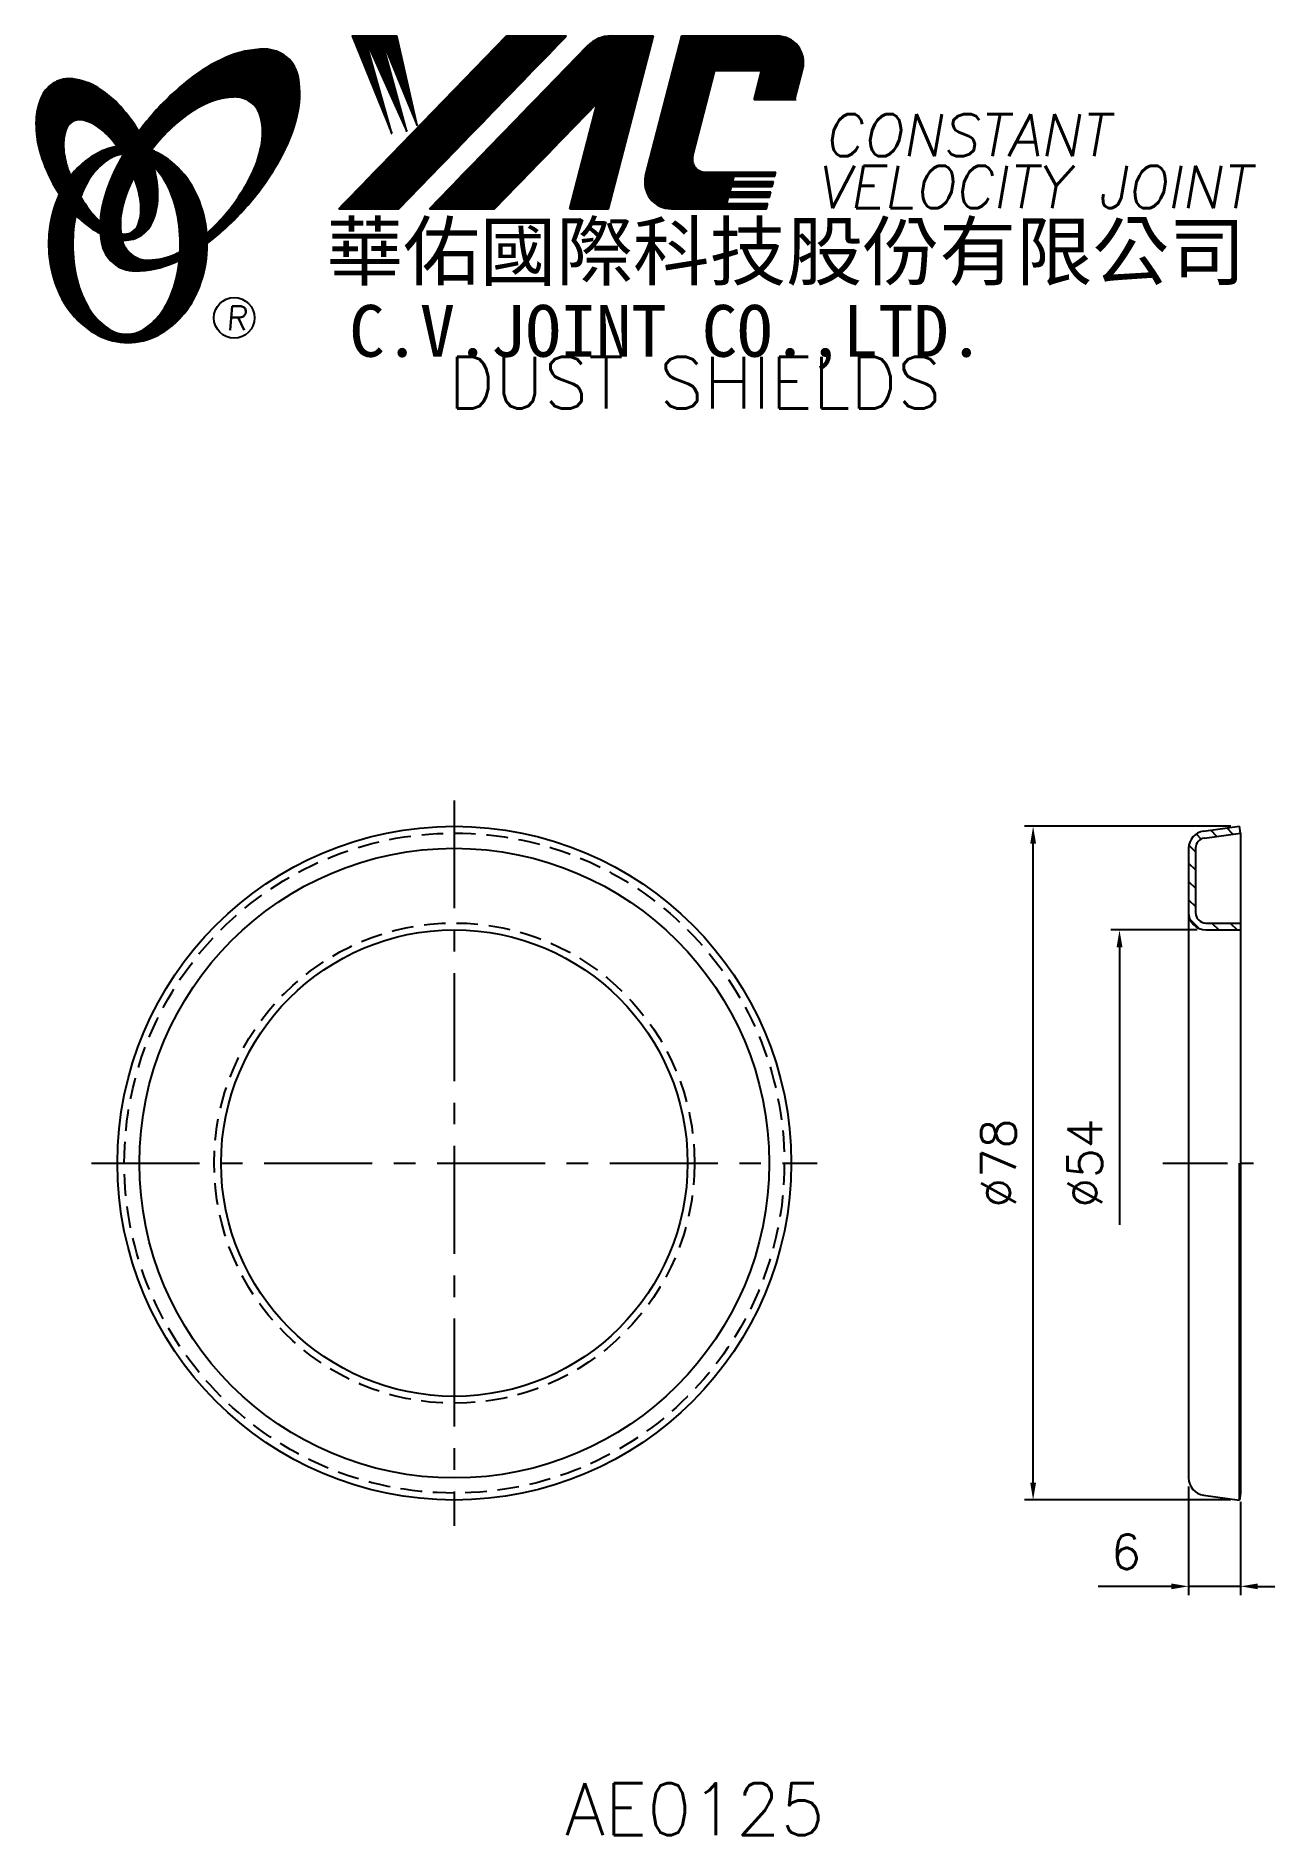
# Model space of a CAD drawing. Extents: x 103 to 247, y -5 to 204.
import ezdxf
from ezdxf.enums import TextEntityAlignment as Align

# ---------------------------------------------------------------- set-up
doc = ezdxf.new("R2010")
doc.units = 0
doc.header["$LTSCALE"] = 10
doc.header["$MEASUREMENT"] = 0
doc.linetypes.add('CENTER', pattern=[2, 1.25, -0.25, 0.25, -0.25])
doc.linetypes.add('HIDDEN', pattern=[0.375, 0.25, -0.125])
doc.layers.get('0').update_dxf_attribs({"linetype": 'CONTINUOUS'})
doc.layers.get('DEFPOINTS').update_dxf_attribs({"linetype": 'CONTINUOUS'})
doc.layers.add('4', color=4, linetype='CONTINUOUS')
doc.styles.add('CHINA', font='KAIU.TTF')
doc.styles.add('ITALICC', font='simplex.shx')
doc.dimstyles.new('STANDARD$0', dxfattribs={"dimtxt": 4, "dimasz": 2, "dimexe": 1, "dimexo": 1, "dimgap": 2, "dimtad": 1, "dimdec": 4, "dimzin": 10, "dimtxsty": 'ITALICC', "dimcen": 2, "dimclrd": 5, "dimclre": 5, "dimclrt": 18, "dimaunit": 1, "dimazin": 3, "dimtp": 0.1, "dimtfac": 0.7, "dimtdec": 4, "dimtmove": 0, "dimatfit": 3, "dimtolj": 1, "dimtzin": 10})
pattern_1 = [(45, (172.805154, -40.172606), (-0.00727476112, 0.00727476112), [])]
pattern_2 = [(45, (4.214609, -3.868197), (-0.00883883476, 0.00883883476), [])]

# ---------------------------------------------------------------- blocks, each defined once
blk = doc.blocks.new('*D14')
at = {"color": 5, "linetype": 'BYBLOCK'}
for p, q in [((237.67, 100.07), (227.67, 100.07)), ((228.67, 98.07), (228.67, 65.93))]:
    blk.add_line(p, q, dxfattribs=at)
blk.add_solid([(228.34, 98.07), (229.01, 98.07), (228.67, 100.07)], dxfattribs=at)
at = {"layer": 'DEFPOINTS', "color": 0, "linetype": 'BYBLOCK'}
for p in [(228.67, 100.07), (238.67, 100.07), (236.67, 46.07)]:
    blk.add_point(p, dxfattribs=at)
at = {"color": 18, "linetype": 'BYBLOCK', "insert": (224.67, 73.07), "char_height": 4, "attachment_point": 5, "rotation": 90, "style": 'ITALICC'}
blk.add_mtext('\\A1;∅54', dxfattribs=at)
blk = doc.blocks.new('*D15')
at = {"color": 5, "linetype": 'BYBLOCK'}
for p, q in [((241.57, 112.07), (217.67, 112.07)), ((218.67, 36.07), (218.67, 110.07)), ((241.57, 34.07), (217.67, 34.07))]:
    blk.add_line(p, q, dxfattribs=at)
for points in [[(218.34, 110.07), (219.01, 110.07), (218.67, 112.07)], [(218.34, 36.07), (219.01, 36.07), (218.67, 34.07)]]:
    blk.add_solid(points, dxfattribs=at)
at = {"layer": 'DEFPOINTS', "color": 0, "linetype": 'BYBLOCK'}
for p in [(218.67, 112.07), (242.57, 112.07), (242.57, 34.07)]:
    blk.add_point(p, dxfattribs=at)
at = {"color": 18, "linetype": 'BYBLOCK', "insert": (214.67, 73.07), "char_height": 4, "attachment_point": 5, "rotation": 90, "style": 'ITALICC'}
blk.add_mtext('\\A1;∅78', dxfattribs=at)
blk = doc.blocks.new('*D16')
at = {"color": 5, "linetype": 'BYBLOCK'}
for p, q in [((236.67, 35.62), (236.67, 23.07)), ((242.67, 33.86), (242.67, 23.07)), ((234.67, 24.07), (226.2, 24.07)), ((242.67, 24.07), (236.67, 24.07)), ((244.67, 24.07), (246.67, 24.07))]:
    blk.add_line(p, q, dxfattribs=at)
for points in [[(234.67, 24.4), (234.67, 23.74), (236.67, 24.07)], [(244.67, 24.4), (244.67, 23.74), (242.67, 24.07)]]:
    blk.add_solid(points, dxfattribs=at)
at = {"layer": 'DEFPOINTS', "color": 0, "linetype": 'BYBLOCK'}
for p in [(236.67, 36.62), (242.67, 34.86), (236.67, 24.07)]:
    blk.add_point(p, dxfattribs=at)
at = {"color": 18, "linetype": 'BYBLOCK', "insert": (229.43, 28.07), "char_height": 4, "attachment_point": 5, "style": 'ITALICC'}
blk.add_mtext('\\A1;6', dxfattribs=at)

msp = doc.modelspace()

# ---------------------------------------------------------------- hatches: boundary and pattern name
at = {"layer": '4', "linetype": 'CONTINUOUS'}
h = msp.add_hatch(dxfattribs=at)
h.set_pattern_fill('ANSI31', color=5, scale=0.082305, style=0)
h.set_pattern_definition([(45, (4.214609, -3.868197), (-0.00727476112, 0.00727476112), [])])
h.paths.add_polyline_path([(126.25008, 196.50031, -0.172879177), (128.19155, 195.84174, -0.172879177), (129.27885, 194.10369, -0.104527385), (129.30662, 190.7755, -0.065680101), (128.13709, 187.37354, -0.051823203), (125.69668, 183.53115, -0.044272532), (123.02171, 180.70482, -0.020203161), (123.07529, 179.5669, 0.006517006), (123.47984, 179.87898, 0.049863361), (128.03326, 184.29204, 0.049863361), (131.6229, 189.5192, 0.063682799), (133.44395, 194.14655, 0.103597411), (133.63324, 198.73052, 0.177892575), (132.28464, 201.1008, 0.177892575), (129.72225, 202.03413, 0.103597411), (125.23445, 201.08108, 0.063682799), (120.9767, 198.51201, 0.049863361), (116.42328, 194.09894, 0.016070017), (115.15258, 192.49263, -0.007061632), (115.39986, 192.0556, -0.031648676), (116.35245, 190.01902, -0.008069351), (116.78436, 190.58334, -0.051823203), (119.96273, 193.84179, -0.065680101), (123.00466, 195.76214, -0.104527385)])
h.paths.add_polyline_path([(113.17441, 183.33899, -0.065680101), (114.34394, 186.74095, -0.006063428), (114.58788, 187.21596, 0.027613469), (113.86105, 188.80403, 0.017011252), (113.32763, 189.73901, 0.007829282), (112.83364, 188.87178, 0.063682799), (111.0126, 184.24443, 0.103597411), (110.8233, 179.66046, 0.177892575), (112.17191, 177.29018, 0.177892575), (114.7343, 176.35686, 0.103597411), (119.2221, 177.3099, 0.008811776), (119.84906, 177.59998, 0.013922709), (119.92639, 178.56979, -0.009086703), (119.47637, 178.35234, -0.104527385), (116.23095, 177.61418, -0.172879177), (114.28948, 178.27275, -0.172879177), (113.20219, 180.0108, -0.104527385)])
h = msp.add_hatch(dxfattribs=at)
h.set_pattern_fill('ANSI31', color=5, scale=0.1, style=0)
h.set_pattern_definition(pattern_2)
h.paths.add_polyline_path([(164.67331, 203.56279), (157.71601, 203.56279), (138.2994, 183.55903), (145.25671, 183.55903)])
h.paths.add_polyline_path([(168.22021, 195.79722), (165.03983, 183.55903), (169.52082, 183.55903), (174.71925, 203.56279), (169.82253, 203.56279, 0.202785967), (167.08845, 202.40637), (148.79432, 183.55903), (156.34123, 183.55903)])
h.paths.add_polyline_path([(181.84731, 199.56437), (187.24103, 199.56437), (186.37201, 196.22035), (191.08883, 196.22035), (192.00555, 199.74792, 0.490800957), (189.05535, 203.56279), (178.02103, 203.56279), (173.81398, 187.3739, 0.490800957), (176.76418, 183.55903), (187.7985, 183.55903), (187.95294, 184.15334), (183.23612, 184.15334), (183.42949, 184.89742), (188.14631, 184.89742), (188.30487, 185.50756), (183.58805, 185.50756), (183.74929, 186.12803), (188.46611, 186.12803), (188.62229, 186.72902), (183.90547, 186.72902), (184.06227, 187.3324), (188.77909, 187.3324), (188.89583, 187.78159), (180.75608, 187.78159, -0.490800957), (179.28098, 189.68903)])
h = msp.add_hatch(dxfattribs=at)
h.set_pattern_fill('ANSI31', color=1, scale=0.1, style=0)
h.set_pattern_definition(pattern_2)
h.paths.add_polyline_path([(145.03138, 203.56279), (139.85405, 203.56279), (144.42481, 192.25905), (141.35888, 203.21703), (146.19362, 192.49471), (143.2456, 203.21703), (147.37282, 193.20167)])
h = msp.add_hatch(dxfattribs=at)
h.set_pattern_fill('ANSI31', color=3, scale=0.082305, style=0)
h.set_pattern_definition(pattern_1)
h.paths.add_polyline_path([(110.45358, 197.55114, 0.106488277), (107.5117, 198.58972, 0.158297415), (105.4215, 198.19467, 0.158297415), (103.96217, 196.64698, 0.106488277), (103.25135, 193.60922, 0.071723199), (103.6694, 190.29626, 0.058080454), (105.21438, 186.48087, 0.058080454), (107.59543, 183.12308, 0.071723199), (110.16067, 180.98533, 0.020895977), (110.70086, 180.68334, -0.030777155), (110.68495, 182.05956, -0.042059526), (109.58859, 183.22232, -0.04691039), (107.96943, 185.70347, -0.04691039), (106.84115, 188.44295, -0.060581117), (106.43905, 190.70502, -0.10187153), (106.75067, 192.79322, -0.185892489), (107.53076, 193.68487, -0.185892489), (108.7074, 193.82299, -0.10187153), (110.60505, 192.89745, -0.060581117), (112.24188, 191.28518, -0.04691039), (113.86105, 188.80403, -0.04691039), (114.98933, 186.06454, -0.060581117), (115.39143, 183.80248, -0.10187153), (115.07981, 181.71428, -0.185892489), (114.29972, 180.82263, -0.185892489), (113.12307, 180.68451, -0.002013383), (113.08227, 180.69514, 0.021593804), (113.20219, 180.0108, 0.006477741), (113.22019, 179.93376, 0.14950097), (115.19275, 180.3418, 0.158297415), (116.65208, 181.88949, 0.106488277), (117.36289, 184.92726, 0.071723199), (116.94485, 188.24021, 0.058080454), (115.39986, 192.0556, 0.058080454), (113.01882, 195.41339, 0.071723199)])
h = msp.add_hatch(dxfattribs=at)
h.set_pattern_fill('ANSI31', color=1, scale=0.082305, style=0)
h.set_pattern_definition(pattern_1)
h.paths.add_polyline_path([(111.5472, 189.22769, -0.120168026), (113.23899, 189.88108, 0.016865385), (112.63923, 190.76382, 0.076648372), (110.48301, 190.04491, 0.104809576), (107.39855, 187.53181, 0.005838257), (107.23161, 187.3196, 0.028089978), (107.96943, 185.70347, 0.014237292), (108.41156, 184.91842, -0.045767751), (109.33674, 186.85527, -0.106890197)])
h.paths.add_polyline_path([(107.51583, 179.47308, -0.048711043), (107.84593, 182.85341, -0.007865741), (107.59543, 183.12308, -0.037695478), (105.95955, 185.24184, 0.03042545), (105.43423, 183.93787, 0.080710289), (104.70879, 179.47308, 0.080710289), (105.43423, 175.00828, 0.089265679), (107.39855, 171.41434, 0.104809576), (110.48301, 168.90125, 0.11926607), (113.8922, 168.07631, 0.11926607), (117.30139, 168.90125, 0.104809576), (120.38585, 171.41434, 0.089265679), (122.35017, 175.00828, 0.080710289), (123.0756, 179.47308, 0.080710289), (122.35017, 183.93787, 0.089265679), (120.38585, 187.53181, 0.104809576), (117.30139, 190.04491, 0.025513357), (116.60815, 190.35766, 0.004818181), (116.35245, 190.01902, -0.023722145), (116.89367, 188.42228, -0.065307489), (118.12885, 186.85527, -0.073950765), (119.4413, 183.65754, -0.060532391), (119.94975, 179.47308, -0.060532391), (119.4413, 175.28861, -0.073950765), (118.12885, 172.09088, -0.106890197), (115.91838, 169.71846, -0.153118262), (113.73279, 169.03308, -0.153118262), (111.5472, 169.71846, -0.106890197), (109.33674, 172.09088, -0.073950765), (108.02429, 175.28861, -0.060532391)])
h = msp.add_hatch(dxfattribs=at)
h.set_pattern_fill('ANSI31', color=5, scale=12, angle=90, style=0)
h.set_pattern_definition([(135, (22.3036, -6.6301), (-1.06066, -1.06066), [])])
h.paths.add_polyline_path([(238.67305, 100.86869, -0.414213562), (237.47305, 102.06869), (237.47305, 109.51974, -0.375075566), (238.51101, 110.70875), (242.67209, 111.27584), (242.56542, 112.06869), (238.39958, 111.50096, 0.374585988), (236.67305, 109.51975), (236.67305, 102.06869, 0.414213562), (238.67305, 100.06869), (242.67305, 100.06869), (242.67305, 100.86869)])

# ---------------------------------------------------------------- linework, layer by layer
at = {"layer": '4', "color": 5, "linetype": 'CONTINUOUS'}
for p, q in [((138.2994, 183.55903), (157.71601, 203.56279)), ((145.25671, 183.55903), (164.67331, 203.56279)), ((148.79432, 183.55903), (167.08845, 202.40637)), ((157.71601, 203.56279), (164.67331, 203.56279)), ((169.52082, 183.55903), (174.71925, 203.56279)), ((169.82253, 203.56279), (174.71925, 203.56279)), ((173.81398, 187.3739), (178.02103, 203.56279)), ((178.02103, 203.56279), (189.05535, 203.56279)), ((179.28098, 189.68903), (181.84731, 199.56437)), ((181.84731, 199.56437), (187.24103, 199.56437)), ((186.37201, 196.22035), (187.24103, 199.56437)), ((191.08883, 196.22035), (192.00555, 199.74792)), ((156.34123, 183.55903), (168.22021, 195.79722)), ((165.03983, 183.55903), (168.22021, 195.79722)), ((186.37201, 196.22035), (191.23926, 196.22035)), ((180.75608, 187.78159), (188.89583, 187.78159)), ((188.77909, 187.3324), (188.89583, 187.78159)), ((183.58805, 185.50756), (183.74929, 186.12803)), ((183.58805, 185.50756), (188.30487, 185.50756)), ((183.74929, 186.12803), (188.46611, 186.12803)), ((183.90547, 186.72902), (184.06227, 187.3324)), ((183.90547, 186.72902), (188.62229, 186.72902)), ((184.06227, 187.3324), (188.77909, 187.3324)), ((188.14631, 184.89742), (188.30487, 185.50756)), ((188.46611, 186.12803), (188.62229, 186.72902)), ((138.2994, 183.55903), (145.25671, 183.55903)), ((148.79432, 183.55903), (156.34123, 183.55903)), ((165.03983, 183.55903), (169.52082, 183.55903)), ((176.76418, 183.55903), (187.7985, 183.55903)), ((183.23612, 184.15334), (183.42949, 184.89742)), ((183.23612, 184.15334), (187.95294, 184.15334)), ((183.42949, 184.89742), (188.14631, 184.89742)), ((187.7985, 183.55903), (187.95294, 184.15334))]:
    msp.add_line(p, q, dxfattribs=at)
at = {"layer": '4', "color": 1, "linetype": 'CONTINUOUS'}
for p, q in [((139.85405, 203.56279), (144.42481, 192.25905)), ((139.85405, 203.56279), (145.03138, 203.56279)), ((144.42481, 192.25905), (141.35888, 203.21703)), ((141.35888, 203.21703), (146.19362, 192.49471)), ((143.2456, 203.21703), (147.37282, 193.20167)), ((146.19362, 192.49471), (143.2456, 203.21703)), ((147.37282, 193.20167), (145.03138, 203.56279))]:
    msp.add_line(p, q, dxfattribs=at)
at = {"layer": '4', "color": 5, "linetype": 'CENTER'}
for p, q in [((151.67301, 115.06869), (151.67301, 31.06869)), ((109.67301, 73.06869), (193.67301, 73.06869))]:
    msp.add_line(p, q, dxfattribs=at)
at = {"layer": '4', "color": 7, "linetype": 'CONTINUOUS'}
for p, q in [((238.40638, 111.50189), (242.56542, 112.06869)), ((238.51101, 110.70875), (242.67345, 111.27602)), ((242.67305, 111.26869), (242.56542, 112.06869)), ((242.67305, 111.27597), (242.67305, 34.86142)), ((236.67305, 109.51975), (236.67305, 36.61764)), ((237.47305, 109.51974), (237.47305, 102.06869)), ((238.67305, 100.86869), (242.67305, 100.86869)), ((238.67305, 100.06869), (242.67305, 100.06869)), ((242.56542, 34.06869), (242.56542, 73.06869)), ((238.40638, 34.6355), (242.56542, 34.06869)), ((242.67305, 34.86869), (242.56542, 34.06869)), ((242.56542, 34.06869), (242.67305, 34.86142))]:
    msp.add_line(p, q, dxfattribs=at)
at = {"layer": '4', "color": 5, "linetype": 'CENTER', "ltscale": 0.6}
msp.add_line((233.67305, 73.06869), (245.67305, 73.06869), dxfattribs=at)
at = {"layer": '4', "color": 5, "linetype": 'CONTINUOUS'}
for points in [[(123.07529, 179.5669, 0.006517006), (123.47984, 179.87898, 0.049863361), (128.03326, 184.29204, 0.049863361), (131.6229, 189.5192, 0.063682799), (133.44395, 194.14655, 0.103597411), (133.63324, 198.73052, 0.177892575), (132.28464, 201.1008, 0.177892575), (129.72225, 202.03413, 0.103597411), (125.23445, 201.08108, 0.063682799), (120.9767, 198.51201, 0.049863361), (116.42328, 194.09894, 0.016070017), (115.15258, 192.49263)], [(123.02171, 180.70482, 0.044272532), (125.69668, 183.53115, 0.051823203), (128.13709, 187.37354, 0.065680101), (129.30662, 190.7755, 0.104527385), (129.27885, 194.10369, 0.172879177), (128.19155, 195.84174, 0.172879177), (126.25008, 196.50031, 0.104527385), (123.00466, 195.76214, 0.065680101), (119.96273, 193.84179, 0.051823203), (116.78436, 190.58334, 0.008069351), (116.35245, 190.01902)], [(113.32763, 189.73901, 0.007829282), (112.83364, 188.87178, 0.063682799), (111.0126, 184.24443, 0.103597411), (110.8233, 179.66046, 0.177892575), (112.17191, 177.29018, 0.177892575), (114.7343, 176.35686, 0.103597411), (119.2221, 177.3099, 0.008811776), (119.84906, 177.59998, 0.008811776)], [(114.58788, 187.21596, 0.006063428), (114.34394, 186.74095, 0.065680101), (113.17441, 183.33899, 0.104527385), (113.20219, 180.0108, 0.172879177), (114.28948, 178.27275, 0.172879177), (116.23095, 177.61418, 0.104527385), (119.47637, 178.35234, 0.009086703), (119.92639, 178.56979, 0.009086703)]]:
    msp.add_lwpolyline(points, format="xyb", dxfattribs=at)
at = {"layer": '4', "color": 3, "linetype": 'CONTINUOUS'}
for points in [[(113.22019, 179.93376, 0.14950097), (115.19275, 180.3418, 0.158297415), (116.65208, 181.88949, 0.106488277), (117.36289, 184.92726, 0.071723199), (116.94485, 188.24021, 0.058080454), (115.39986, 192.0556, 0.058080454), (113.01882, 195.41339, 0.071723199), (110.45358, 197.55114, 0.106488277), (107.5117, 198.58972, 0.158297415), (105.4215, 198.19467, 0.158297415), (103.96217, 196.64698, 0.106488277), (103.25135, 193.60922, 0.071723199), (103.6694, 190.29626, 0.058080454), (105.21438, 186.48087, 0.058080454), (107.59543, 183.12308, 0.071723199), (110.16067, 180.98533, 0.020895977), (110.70086, 180.68334, 0.020895977)], [(113.08227, 180.69514, 0.002013383), (113.12307, 180.68451, 0.185892489), (114.29972, 180.82263, 0.185892489), (115.07981, 181.71428, 0.10187153), (115.39143, 183.80248, 0.060581117), (114.98933, 186.06454, 0.04691039), (113.86105, 188.80403, 0.04691039), (112.24188, 191.28518, 0.060581117), (110.60505, 192.89745, 0.10187153), (108.7074, 193.82299, 0.185892489), (107.53076, 193.68487, 0.185892489), (106.75067, 192.79322, 0.10187153), (106.43905, 190.70502, 0.060581117), (106.84115, 188.44295, 0.04691039), (107.96943, 185.70347, 0.04691039), (109.58859, 183.22232, 0.042059526), (110.68495, 182.05956, 0.042059526)]]:
    msp.add_lwpolyline(points, format="xyb", dxfattribs=at)
at = {"layer": '4', "color": 1, "linetype": 'CONTINUOUS'}
for points in [[(105.95955, 185.24184, 0.03042545), (105.43423, 183.93787, 0.080710289), (104.70879, 179.47308, 0.080710289), (105.43423, 175.00828, 0.089265679), (107.39855, 171.41434, 0.104809576), (110.48301, 168.90125, 0.11926607), (113.8922, 168.07631, 0.11926607), (117.30139, 168.90125, 0.104809576), (120.38585, 171.41434, 0.089265679), (122.35017, 175.00828, 0.080710289), (123.0756, 179.47308, 0.080710289), (122.35017, 183.93787, 0.089265679), (120.38585, 187.53181, 0.104809576), (117.30139, 190.04491, 0.025513357), (116.60815, 190.35766, 0.025513357)], [(112.63923, 190.76382, 0.076648372), (110.48301, 190.04491, 0.104809576), (107.39855, 187.53181, 0.005838257), (107.23161, 187.3196, 0.005838257)], [(113.23899, 189.88108, 0.120168026), (111.5472, 189.22769, 0.106890197), (109.33674, 186.85527, 0.045767751), (108.41156, 184.91842, 0.045767751)], [(107.84593, 182.85341, 0.048711043), (107.51583, 179.47308, 0.060532391), (108.02429, 175.28861, 0.073950765), (109.33674, 172.09088, 0.106890197), (111.5472, 169.71846, 0.153118262), (113.73279, 169.03308, 0.153118262), (115.91838, 169.71846, 0.106890197), (118.12885, 172.09088, 0.073950765), (119.4413, 175.28861, 0.060532391), (119.94975, 179.47308, 0.060532391), (119.4413, 183.65754, 0.073950765), (118.12885, 186.85527, 0.065307489), (116.89367, 188.42228)]]:
    msp.add_lwpolyline(points, format="xyb", dxfattribs=at)
at = {"layer": '4', "color": 5, "linetype": 'CONTINUOUS'}
msp.add_circle((126.19644, 170.92736), 2.35282, dxfattribs=at)
at = {"layer": '4', "color": 7, "linetype": 'CONTINUOUS'}
for radius in [39, 36.45105, 27]:
    msp.add_circle((151.67301, 73.06869), radius, dxfattribs=at)
at = {"layer": '4', "color": 5, "linetype": 'HIDDEN'}
for radius in [38.2, 27.8]:
    msp.add_circle((151.67301, 73.06869), radius, dxfattribs=at)
at = {"layer": '4', "color": 5, "linetype": 'CONTINUOUS'}
for centre, radius, start, end in [((169.82253, 199.75255), 3.81024, 90, 135.8533387), ((189.05535, 200.5146), 3.04819, 345.4326059, 90), ((180.75608, 189.30569), 1.5241, 165.4326059, 270), ((176.76418, 186.60722), 3.04819, 165.4326059, 270)]:
    msp.add_arc(centre, radius, start, end, dxfattribs=at)
at = {"layer": '4', "color": 7, "linetype": 'CONTINUOUS'}
for centre, radius, start, end in [((238.67305, 109.51975), 2, 97.6622556, 180), ((238.67305, 109.51974), 1.2, 97.7606363, 180), ((238.67305, 102.06869), 2, 180, 270), ((238.67305, 102.06869), 1.2, 180, 270), ((238.67305, 36.61764), 2, 180, 262.3377444)]:
    msp.add_arc(centre, radius, start, end, dxfattribs=at)

# ---------------------------------------------------------------- texts
at = {"layer": '4', "color": 5, "linetype": 'CONTINUOUS', "style": 'ITALICC'}
for s, height, oblique, p in [('CONSTANT', 4.9, 10, (194.44821, 189.62949)), ('VELOCITY JOINT', 4.9, 10, (193.56998, 183.63411)), ('R', 2.75625, 5, (125.23775, 169.51775))]:
    msp.add_text(s, height=height, dxfattribs=dict(at, oblique=oblique)).set_placement(p)
at = {"layer": '4', "color": 7, "linetype": 'CONTINUOUS', "style": 'CHINA'}
for s, height, p in [('華佑國際科技股份有限公司', 6.5, (136.88604, 175.36918)), ('C.V.JOINT CO.,LTD.', 6, (139.51468, 166.42296))]:
    msp.add_text(s, height=height, dxfattribs=at).set_placement(p)
at = {"layer": '4', "color": 18, "linetype": 'CONTINUOUS', "style": 'ITALICC'}
for s, p in [('DUST SHIELDS', (179.5174, 160.43014)), ('AE0125', (179.5174, -4.71725))]:
    msp.add_text(s, height=6, dxfattribs=at).set_placement(p, align=Align.CENTER)

# ---------------------------------------------------------------- dimensions: what is measured, and where the dimension line sits
at = {"layer": '4', "color": 7, "linetype": 'CONTINUOUS'}
dim = msp.add_linear_dim(base=(218.67299, 112.06869), p1=(242.56542, 34.06869), p2=(242.56542, 112.06869), angle=90, text='%%C78', dimstyle='STANDARD$0', dxfattribs=at)
dim.commit()
dim.dimension.update_dxf_attribs({"geometry": '*D15', "text_midpoint": (214.67299, 73.06869)})
dim = msp.add_linear_dim(base=(228.67302, 100.06869), p1=(236.67305, 46.06869), p2=(238.67305, 100.06869), angle=90, text='%%C54', dimstyle='STANDARD$0', override={"dimcen": -2, "dimse1": 1, "dimsd1": 1}, dxfattribs=at)
dim.commit()
dim.dimension.update_dxf_attribs({"geometry": '*D14', "text_midpoint": (224.67302, 73.06869)})
dim = msp.add_linear_dim(base=(236.67305, 24.06866), p1=(242.67305, 34.86142), p2=(236.67305, 36.61764), text='6', dimstyle='STANDARD$0', dxfattribs=at)
dim.commit()
dim.dimension.update_dxf_attribs({"geometry": '*D16', "text_midpoint": (229.43496, 28.06866)})

doc.saveas('drawing.dxf')
